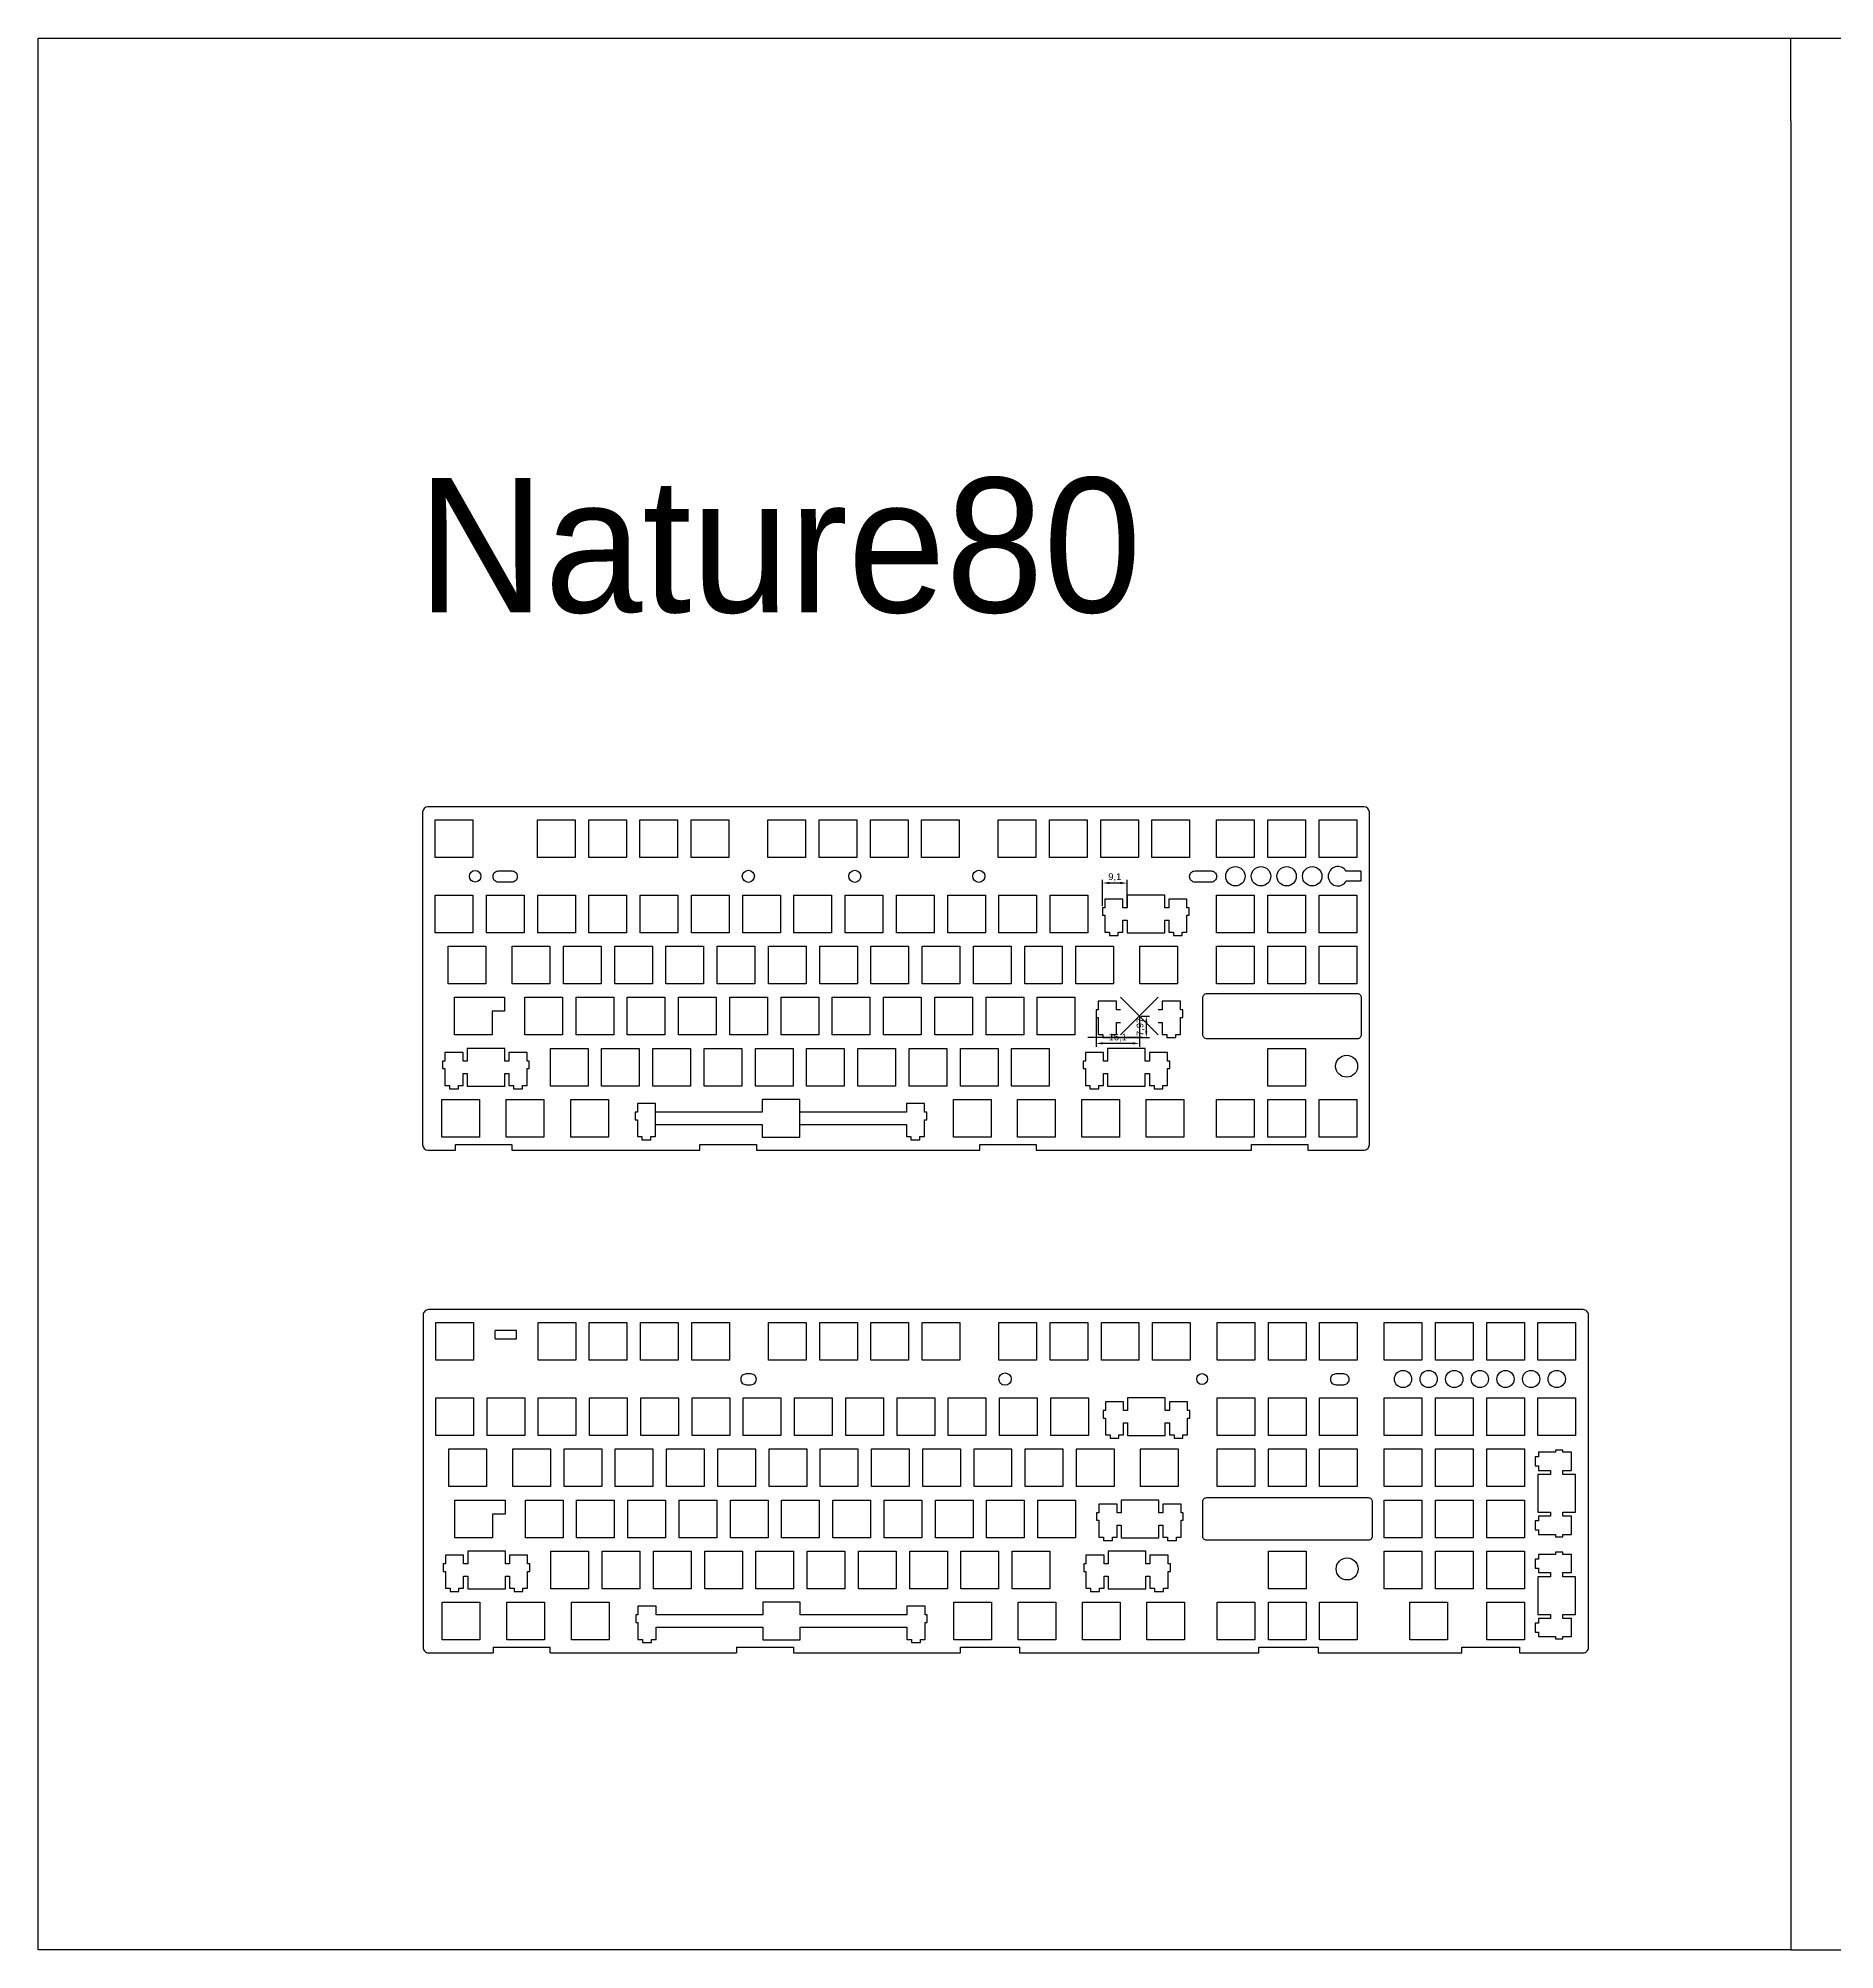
# Model space of a CAD drawing. Header units: millimetres. Extents: x -11 to 4083, y 2 to 721.
# Drawn here: x 2747 to 3415, y 2 to 713 of the extents above; entities that cross this region are included whole.
import ezdxf

# ---------------------------------------------------------------- set-up
doc = ezdxf.new("R2010")
doc.units = ezdxf.units.MM
doc.styles.get("Standard").update_dxf_attribs({"font": 'arial.ttf'})
doc.dimstyles.new('ISO-25', dxfattribs={"dimtxt": 2.5, "dimasz": 2.5, "dimexe": 1.25, "dimexo": 0.625, "dimtad": 1, "dimtxsty": 'Standard', "dimcen": 2.5, "dimadec": 0, "dimazin": 0, "dimtfac": 1, "dimtmove": 0, "dimatfit": 3, "dimfxl": 1, "dimarcsym": 0})

# ---------------------------------------------------------------- blocks, each defined once
blk = doc.blocks.new('*D11')
at = {"color": 0, "lineweight": -2, "transparency": 16777216}
for p, q in [((3143.01, 389.98), (3143.01, 399.79)), ((3149.61, 398.54), (3145.51, 398.54)), ((3152.11, 389.98), (3152.11, 399.79))]:
    blk.add_line(p, q, dxfattribs=at)
at = {"color": 0, "transparency": 16777216}
for points in [[(3145.51, 398.96), (3145.51, 398.13), (3143.01, 398.54)], [(3149.61, 398.96), (3149.61, 398.13), (3152.11, 398.54)]]:
    blk.add_solid(points, dxfattribs=at)
at = {"layer": 'Defpoints', "color": 0, "transparency": 16777216}
for p in [(3143.01, 398.54), (3143.01, 389.35), (3152.11, 389.35)]:
    blk.add_point(p, dxfattribs=at)
at = {"color": 0, "transparency": 16777216, "insert": (3147.56, 400.67), "char_height": 2.5, "attachment_point": 5}
blk.add_mtext('9,1', dxfattribs=at)
blk = doc.blocks.new('*D19')
at = {"color": 0, "lineweight": -2, "transparency": 16777216}
for p, q in [((3157.31, 349.06), (3160.51, 349.06)), ((3159.26, 346.56), (3159.26, 343.59)), ((3157.31, 341.09), (3160.51, 341.09))]:
    blk.add_line(p, q, dxfattribs=at)
at = {"color": 0, "transparency": 16777216}
for points in [[(3158.85, 346.56), (3159.68, 346.56), (3159.26, 349.06)], [(3158.85, 343.59), (3159.68, 343.59), (3159.26, 341.09)]]:
    blk.add_solid(points, dxfattribs=at)
at = {"layer": 'Defpoints', "color": 0, "transparency": 16777216}
for p in [(3156.69, 349.06), (3156.69, 341.09), (3159.26, 341.09)]:
    blk.add_point(p, dxfattribs=at)
at = {"color": 0, "transparency": 16777216, "insert": (3157.13, 345.07), "char_height": 2.5, "attachment_point": 5, "rotation": 90}
blk.add_mtext('7,97', dxfattribs=at)
blk = doc.blocks.new('*D20')
at = {"color": 0, "lineweight": -2, "transparency": 16777216}
for p, q in [((3140.59, 340.46), (3140.59, 337.68)), ((3154.19, 338.93), (3143.09, 338.93)), ((3156.69, 340.46), (3156.69, 337.68))]:
    blk.add_line(p, q, dxfattribs=at)
at = {"color": 0, "transparency": 16777216}
for points in [[(3143.09, 339.35), (3143.09, 338.51), (3140.59, 338.93)], [(3154.19, 339.35), (3154.19, 338.51), (3156.69, 338.93)]]:
    blk.add_solid(points, dxfattribs=at)
at = {"layer": 'Defpoints', "color": 0, "transparency": 16777216}
for p in [(3140.59, 341.09), (3140.59, 338.93), (3156.69, 341.09)]:
    blk.add_point(p, dxfattribs=at)
at = {"color": 0, "transparency": 16777216, "insert": (3148.64, 341.06), "char_height": 2.5, "attachment_point": 5}
blk.add_mtext('16,1', dxfattribs=at)

msp = doc.modelspace()

# ---------------------------------------------------------------- linework, layer by layer
for p, q in [((2747.342, 1.979), (2747.342, 712.604)), ((2747.342, 712.604), (4083.061, 712.604)), ((3398.865, 681.874), (3398.865, 712.604)), ((3398.865, 681.874), (3398.865, 1.979)), ((3238.982, 402.904), (3233.571, 402.904)), ((3238.982, 399.204), (3233.571, 399.204)), ((3238.982, 402.904), (3238.982, 399.204)), ((3149.685, 356.056), (3163.686, 342.057)), ((3163.686, 356.056), (3149.685, 342.057)), ((3140.586, 348.556), (3140.586, 338.5)), ((3156.686, 349.056), (3156.686, 338.379)), ((3157.868, 341.086), (3137.583, 341.086)), ((3143.135, 341.086), (3157.868, 341.086)), ((2976.809, 304.289), (2976.809, 316.588)), ((3030.433, 304.058), (3030.433, 318.058)), ((3398.865, 1.979), (2747.342, 1.979)), ((3398.865, 1.979), (4083.061, 1.979))]:
    msp.add_line(p, q)
at = {"color": 3, "linetype": 'Continuous'}
for p, q in [((3240.182, 426.853), (2892.235, 426.853)), ((2890.235, 424.853), (2890.235, 301.259)), ((2902.435, 301.359), (2923.435, 301.359)), ((2902.435, 299.259), (2902.435, 301.359)), ((2923.435, 301.359), (2923.435, 299.259)), ((2993.335, 301.359), (3014.335, 301.359)), ((2993.335, 299.259), (2993.335, 301.359)), ((3014.335, 301.359), (3014.335, 299.259)), ((3097.335, 301.359), (3118.335, 301.359)), ((3097.335, 299.259), (3097.335, 301.359)), ((3118.335, 301.359), (3118.335, 299.259)), ((3198.335, 301.359), (3219.335, 301.359)), ((3198.335, 299.259), (3198.335, 301.359)), ((3219.335, 301.359), (3219.335, 299.259)), ((2917.152, 229.149), (2917.152, 232.149)), ((2925.152, 232.149), (2917.152, 232.149)), ((2917.152, 229.149), (2925.152, 229.149)), ((2925.152, 229.149), (2925.152, 232.149)), ((2916.452, 114.454), (2916.452, 112.354)), ((2916.452, 114.454), (2937.652, 114.454)), ((2937.652, 112.354), (2937.652, 114.454)), ((3006.952, 114.454), (3006.952, 112.354)), ((3006.952, 114.454), (3028.152, 114.454)), ((3028.152, 114.454), (3028.152, 112.354)), ((3090.152, 112.354), (3090.152, 114.454)), ((3090.152, 114.454), (3112.152, 114.454)), ((3112.152, 114.454), (3112.152, 112.354)), ((3201.152, 112.354), (3201.152, 114.454)), ((3201.152, 114.454), (3223.152, 114.454)), ((3223.152, 114.454), (3223.152, 112.354)), ((3276.552, 112.354), (3276.552, 114.454)), ((3276.552, 114.454), (3298.052, 114.454)), ((3298.052, 114.454), (3298.052, 112.354))]:
    msp.add_line(p, q, dxfattribs=at)
at = {"color": 0}
for points in [[(2908.935, 422.053), (2908.935, 408.054), (2894.935, 408.054), (2894.935, 422.053)], [(2946.934, 422.053), (2946.934, 408.054), (2932.935, 408.054), (2932.935, 422.053)], [(2965.984, 422.053), (2965.984, 408.054), (2951.985, 408.054), (2951.985, 422.053)], [(2985.034, 422.053), (2985.034, 408.054), (2971.035, 408.054), (2971.035, 422.053)], [(3004.084, 422.053), (3004.084, 408.054), (2990.083, 408.054), (2990.083, 422.053)], [(3032.583, 422.053), (3032.583, 408.054), (3018.584, 408.054), (3018.584, 422.053)], [(3051.633, 422.053), (3051.633, 408.054), (3037.634, 408.054), (3037.634, 422.053)], [(3070.683, 422.053), (3070.683, 408.054), (3056.684, 408.054), (3056.684, 422.053)], [(3089.733, 422.053), (3089.733, 408.054), (3075.733, 408.054), (3075.733, 422.053)], [(3118.233, 422.053), (3118.233, 408.054), (3104.233, 408.054), (3104.233, 422.053)], [(3137.283, 422.053), (3137.283, 408.054), (3123.283, 408.054), (3123.283, 422.053)], [(3156.333, 422.053), (3156.333, 408.054), (3142.333, 408.054), (3142.333, 422.053)], [(3175.383, 422.053), (3175.383, 408.054), (3161.382, 408.054), (3161.382, 422.053)], [(3199.382, 422.053), (3199.382, 408.054), (3185.383, 408.054), (3185.383, 422.053)], [(3218.432, 422.053), (3218.432, 408.054), (3204.433, 408.054), (3204.433, 422.053)], [(3237.482, 422.053), (3237.482, 408.054), (3223.483, 408.054), (3223.483, 422.053)], [(2908.935, 394.054), (2908.935, 380.055), (2894.935, 380.055), (2894.935, 394.054)], [(2927.985, 394.054), (2927.985, 380.055), (2913.985, 380.055), (2913.985, 394.054)], [(2947.035, 394.054), (2947.035, 380.055), (2933.035, 380.055), (2933.035, 394.054)], [(2966.085, 394.054), (2966.085, 380.055), (2952.085, 380.055), (2952.085, 394.054)], [(2985.135, 394.054), (2985.135, 380.055), (2971.135, 380.055), (2971.135, 394.054)], [(3004.185, 394.054), (3004.185, 380.055), (2990.184, 380.055), (2990.184, 394.054)], [(3023.235, 394.054), (3023.235, 380.055), (3009.234, 380.055), (3009.234, 394.054)], [(3042.285, 394.054), (3042.285, 380.055), (3028.286, 380.055), (3028.286, 394.054)], [(3061.335, 394.054), (3061.335, 380.055), (3047.336, 380.055), (3047.336, 394.054)], [(3080.385, 394.054), (3080.385, 380.055), (3066.386, 380.055), (3066.386, 394.054)], [(3099.435, 394.054), (3099.435, 380.055), (3085.436, 380.055), (3085.436, 394.054)], [(3118.485, 394.054), (3118.485, 380.055), (3104.486, 380.055), (3104.486, 394.054)], [(3137.535, 394.054), (3137.535, 380.055), (3123.536, 380.055), (3123.536, 394.054)], [(3152.111, 389.354), (3150.585, 389.354), (3150.585, 392.584), (3143.836, 392.584), (3143.836, 389.354), (3143.01, 389.354), (3143.01, 386.555), (3143.836, 386.555), (3143.836, 380.285), (3145.559, 380.285), (3145.559, 379.085), (3148.86, 379.085), (3148.86, 380.285), (3150.585, 380.285), (3150.585, 384.754), (3152.111, 384.754), (3152.111, 380.055), (3166.11, 380.055), (3166.11, 384.754), (3167.636, 384.754), (3167.636, 380.285), (3169.361, 380.285), (3169.361, 379.085), (3172.66, 379.085), (3172.66, 380.285), (3174.385, 380.285), (3174.385, 386.555), (3175.211, 386.555), (3175.211, 389.354), (3174.385, 389.354), (3174.385, 392.584), (3167.636, 392.584), (3167.636, 389.354), (3166.11, 389.354), (3166.11, 394.054), (3152.111, 394.054)], [(3199.382, 394.054), (3199.382, 380.055), (3185.383, 380.055), (3185.383, 394.054)], [(3218.432, 394.054), (3218.432, 380.055), (3204.433, 380.055), (3204.433, 394.054)], [(3237.482, 394.054), (3237.482, 380.055), (3223.483, 380.055), (3223.483, 394.054)], [(2913.735, 375.055), (2913.735, 361.056), (2899.735, 361.056), (2899.735, 375.055)], [(2937.547, 375.055), (2937.547, 361.056), (2923.548, 361.056), (2923.548, 375.055)], [(2956.597, 375.055), (2956.597, 361.056), (2942.598, 361.056), (2942.598, 375.055)], [(2975.647, 375.055), (2975.647, 361.056), (2961.648, 361.056), (2961.648, 375.055)], [(2994.697, 375.055), (2994.697, 361.056), (2980.698, 361.056), (2980.698, 375.055)], [(3013.747, 375.055), (3013.747, 361.056), (2999.748, 361.056), (2999.748, 375.055)], [(3032.797, 375.055), (3032.797, 361.056), (3018.798, 361.056), (3018.798, 375.055)], [(3051.847, 375.055), (3051.847, 361.056), (3037.848, 361.056), (3037.848, 375.055)], [(3070.897, 375.055), (3070.897, 361.056), (3056.898, 361.056), (3056.898, 375.055)], [(3089.947, 375.055), (3089.947, 361.056), (3075.948, 361.056), (3075.948, 375.055)], [(3108.997, 375.055), (3108.997, 361.056), (3094.998, 361.056), (3094.998, 375.055)], [(3128.047, 375.055), (3128.047, 361.056), (3114.048, 361.056), (3114.048, 375.055)], [(3147.097, 375.055), (3147.097, 361.056), (3133.098, 361.056), (3133.098, 375.055)], [(3170.91, 375.055), (3170.91, 361.056), (3156.91, 361.056), (3156.91, 375.055)], [(3199.382, 375.055), (3199.382, 361.056), (3185.383, 361.056), (3185.383, 375.055)], [(3218.432, 375.055), (3218.432, 361.056), (3204.433, 361.056), (3204.433, 375.055)], [(3237.482, 375.055), (3237.482, 361.056), (3223.483, 361.056), (3223.483, 375.055)], [(2942.23, 356.056), (2942.23, 342.057), (2928.23, 342.057), (2928.23, 356.056)], [(2961.28, 356.056), (2961.28, 342.057), (2947.28, 342.057), (2947.28, 356.056)], [(2980.33, 356.056), (2980.33, 342.057), (2966.33, 342.057), (2966.33, 356.056)], [(2999.38, 356.056), (2999.38, 342.057), (2985.38, 342.057), (2985.38, 356.056)], [(3018.43, 356.056), (3018.43, 342.057), (3004.43, 342.057), (3004.43, 356.056)], [(3037.48, 356.056), (3037.48, 342.057), (3023.48, 342.057), (3023.48, 356.056)], [(3056.53, 356.056), (3056.53, 342.057), (3042.53, 342.057), (3042.53, 356.056)], [(3075.58, 356.056), (3075.58, 342.057), (3061.58, 342.057), (3061.58, 356.056)], [(3094.63, 356.056), (3094.63, 342.057), (3080.63, 342.057), (3080.63, 356.056)], [(3113.68, 356.056), (3113.68, 342.057), (3099.68, 342.057), (3099.68, 356.056)], [(3132.73, 356.056), (3132.73, 342.057), (3118.73, 342.057), (3118.73, 356.056)], [(2906.787, 332.356), (2905.261, 332.356), (2905.261, 335.586), (2898.512, 335.586), (2898.512, 332.356), (2897.686, 332.356), (2897.686, 329.557), (2898.512, 329.557), (2898.512, 323.288), (2900.235, 323.288), (2900.235, 322.087), (2903.536, 322.087), (2903.536, 323.288), (2905.261, 323.288), (2905.261, 327.757), (2906.787, 327.757), (2906.787, 323.058), (2920.786, 323.058), (2920.786, 327.757), (2922.312, 327.757), (2922.312, 323.288), (2924.037, 323.288), (2924.037, 322.087), (2927.336, 322.087), (2927.336, 323.288), (2929.061, 323.288), (2929.061, 329.557), (2929.887, 329.557), (2929.887, 332.356), (2929.061, 332.356), (2929.061, 335.586), (2922.312, 335.586), (2922.312, 332.356), (2920.786, 332.356), (2920.786, 337.057), (2906.787, 337.057)], [(2951.735, 337.057), (2951.735, 323.058), (2937.735, 323.058), (2937.735, 337.057)], [(2970.785, 337.057), (2970.785, 323.058), (2956.785, 323.058), (2956.785, 337.057)], [(2989.835, 337.057), (2989.835, 323.058), (2975.835, 323.058), (2975.835, 337.057)], [(3008.885, 337.057), (3008.885, 323.058), (2994.885, 323.058), (2994.885, 337.057)], [(3027.935, 337.057), (3027.935, 323.058), (3013.935, 323.058), (3013.935, 337.057)], [(3046.985, 337.057), (3046.985, 323.058), (3032.985, 323.058), (3032.985, 337.057)], [(3066.035, 337.057), (3066.035, 323.058), (3052.035, 323.058), (3052.035, 337.057)], [(3085.085, 337.057), (3085.085, 323.058), (3071.085, 323.058), (3071.085, 337.057)], [(3104.135, 337.057), (3104.135, 323.058), (3090.135, 323.058), (3090.135, 337.057)], [(3123.185, 337.057), (3123.185, 323.058), (3109.185, 323.058), (3109.185, 337.057)], [(3144.885, 332.356), (3143.361, 332.356), (3143.361, 335.586), (3136.61, 335.586), (3136.61, 332.356), (3135.786, 332.356), (3135.786, 329.557), (3136.61, 329.557), (3136.61, 323.288), (3138.335, 323.288), (3138.335, 322.087), (3141.634, 322.087), (3141.634, 323.288), (3143.361, 323.288), (3143.361, 327.757), (3144.885, 327.757), (3144.885, 323.058), (3158.886, 323.058), (3158.886, 327.757), (3160.41, 327.757), (3160.41, 323.288), (3162.135, 323.288), (3162.135, 322.087), (3165.436, 322.087), (3165.436, 323.288), (3167.161, 323.288), (3167.161, 329.557), (3167.985, 329.557), (3167.985, 332.356), (3167.161, 332.356), (3167.161, 335.586), (3160.41, 335.586), (3160.41, 332.356), (3158.886, 332.356), (3158.886, 337.057), (3144.885, 337.057)], [(3218.432, 337.057), (3218.432, 323.058), (3204.433, 323.058), (3204.433, 337.057)], [(2911.335, 318.058), (2911.335, 304.059), (2897.335, 304.059), (2897.335, 318.058)], [(2935.334, 318.058), (2935.334, 304.059), (2921.335, 304.059), (2921.335, 318.058)], [(2959.334, 318.058), (2959.334, 304.059), (2945.334, 304.059), (2945.334, 318.058)], [(3016.434, 313.357), (2976.809, 313.357), (2976.809, 316.588), (2970.059, 316.588), (2970.059, 313.357), (2969.233, 313.357), (2969.233, 310.559), (2970.059, 310.559), (2970.059, 304.289), (2971.784, 304.289), (2971.784, 303.088), (2975.083, 303.088), (2975.083, 304.289), (2976.809, 304.289), (2976.809, 308.758), (3016.434, 308.758), (3016.434, 304.058), (3030.433, 304.058), (3030.433, 308.758), (3070.059, 308.758), (3070.059, 304.289), (3071.783, 304.289), (3071.783, 303.088), (3075.083, 303.088), (3075.083, 304.289), (3076.808, 304.289), (3076.808, 310.559), (3077.634, 310.559), (3077.634, 313.357), (3076.808, 313.357), (3076.808, 316.588), (3070.059, 316.588), (3070.059, 313.357), (3030.433, 313.357), (3030.433, 318.058), (3016.434, 318.058)], [(3101.533, 318.058), (3101.533, 304.059), (3087.534, 304.059), (3087.534, 318.058)], [(3125.433, 318.058), (3125.433, 304.059), (3111.433, 304.059), (3111.433, 318.058)], [(3149.332, 318.058), (3149.332, 304.059), (3135.333, 304.059), (3135.333, 318.058)], [(3173.231, 318.058), (3173.231, 304.059), (3159.232, 304.059), (3159.232, 318.058)], [(3199.382, 318.058), (3199.382, 304.059), (3185.383, 304.059), (3185.383, 318.058)], [(3218.432, 318.058), (3218.432, 304.059), (3204.433, 304.059), (3204.433, 318.058)], [(3237.482, 318.058), (3237.482, 304.059), (3223.483, 304.059), (3223.483, 318.058)], [(2909.152, 235.148), (2909.152, 221.149), (2895.152, 221.149), (2895.152, 235.148)], [(2947.151, 235.148), (2947.151, 221.149), (2933.152, 221.149), (2933.152, 235.148)], [(2966.201, 235.148), (2966.201, 221.149), (2952.202, 221.149), (2952.202, 235.148)], [(2985.251, 235.148), (2985.251, 221.149), (2971.252, 221.149), (2971.252, 235.148)], [(3004.301, 235.148), (3004.301, 221.149), (2990.301, 221.149), (2990.301, 235.148)], [(3032.8, 235.148), (3032.8, 221.149), (3018.801, 221.149), (3018.801, 235.148)], [(3051.85, 235.148), (3051.85, 221.149), (3037.851, 221.149), (3037.851, 235.148)], [(3070.9, 235.148), (3070.9, 221.149), (3056.901, 221.149), (3056.901, 235.148)], [(3089.95, 235.148), (3089.95, 221.149), (3075.95, 221.149), (3075.95, 235.148)], [(3118.45, 235.148), (3118.45, 221.149), (3104.45, 221.149), (3104.45, 235.148)], [(3137.5, 235.148), (3137.5, 221.149), (3123.5, 221.149), (3123.5, 235.148)], [(3156.55, 235.148), (3156.55, 221.149), (3142.55, 221.149), (3142.55, 235.148)], [(3175.6, 235.148), (3175.6, 221.149), (3161.599, 221.149), (3161.599, 235.148)], [(3199.599, 235.148), (3199.599, 221.149), (3185.6, 221.149), (3185.6, 235.148)], [(3218.649, 235.148), (3218.649, 221.149), (3204.65, 221.149), (3204.65, 235.148)], [(3237.699, 235.148), (3237.699, 221.149), (3223.7, 221.149), (3223.7, 235.148)], [(3261.698, 235.148), (3261.698, 221.149), (3247.699, 221.149), (3247.699, 235.148)], [(3280.748, 235.148), (3280.748, 221.149), (3266.749, 221.149), (3266.749, 235.148)], [(3299.798, 235.148), (3299.798, 221.149), (3285.799, 221.149), (3285.799, 235.148)], [(3318.848, 235.148), (3318.848, 221.149), (3304.848, 221.149), (3304.848, 235.148)], [(2909.152, 207.149), (2909.152, 193.15), (2895.152, 193.15), (2895.152, 207.149)], [(2928.202, 207.149), (2928.202, 193.15), (2914.202, 193.15), (2914.202, 207.149)], [(2947.252, 207.149), (2947.252, 193.15), (2933.252, 193.15), (2933.252, 207.149)], [(2966.302, 207.149), (2966.302, 193.15), (2952.302, 193.15), (2952.302, 207.149)], [(2985.352, 207.149), (2985.352, 193.15), (2971.352, 193.15), (2971.352, 207.149)], [(3004.402, 207.149), (3004.402, 193.15), (2990.401, 193.15), (2990.401, 207.149)], [(3023.452, 207.149), (3023.452, 193.15), (3009.451, 193.15), (3009.451, 207.149)], [(3042.502, 207.149), (3042.502, 193.15), (3028.503, 193.15), (3028.503, 207.149)], [(3061.552, 207.149), (3061.552, 193.15), (3047.553, 193.15), (3047.553, 207.149)], [(3080.602, 207.149), (3080.602, 193.15), (3066.603, 193.15), (3066.603, 207.149)], [(3099.652, 207.149), (3099.652, 193.15), (3085.653, 193.15), (3085.653, 207.149)], [(3118.702, 207.149), (3118.702, 193.15), (3104.703, 193.15), (3104.703, 207.149)], [(3137.752, 207.149), (3137.752, 193.15), (3123.753, 193.15), (3123.753, 207.149)], [(3152.328, 202.449), (3150.802, 202.449), (3150.802, 205.679), (3144.053, 205.679), (3144.053, 202.449), (3143.227, 202.449), (3143.227, 199.65), (3144.053, 199.65), (3144.053, 193.38), (3145.776, 193.38), (3145.776, 192.18), (3149.077, 192.18), (3149.077, 193.38), (3150.802, 193.38), (3150.802, 197.849), (3152.328, 197.849), (3152.328, 193.15), (3166.327, 193.15), (3166.327, 197.849), (3167.853, 197.849), (3167.853, 193.38), (3169.578, 193.38), (3169.578, 192.18), (3172.877, 192.18), (3172.877, 193.38), (3174.602, 193.38), (3174.602, 199.65), (3175.428, 199.65), (3175.428, 202.449), (3174.602, 202.449), (3174.602, 205.679), (3167.853, 205.679), (3167.853, 202.449), (3166.327, 202.449), (3166.327, 207.149), (3152.328, 207.149)], [(3199.599, 207.149), (3199.599, 193.15), (3185.6, 193.15), (3185.6, 207.149)], [(3218.649, 207.149), (3218.649, 193.15), (3204.65, 193.15), (3204.65, 207.149)], [(3237.699, 207.149), (3237.699, 193.15), (3223.7, 193.15), (3223.7, 207.149)], [(3261.698, 207.149), (3261.698, 193.15), (3247.699, 193.15), (3247.699, 207.149)], [(3280.748, 207.149), (3280.748, 193.15), (3266.749, 193.15), (3266.749, 207.149)], [(3299.798, 207.149), (3299.798, 193.15), (3285.799, 193.15), (3285.799, 207.149)], [(3318.848, 207.149), (3318.848, 193.15), (3304.848, 193.15), (3304.848, 207.149)], [(2913.952, 188.15), (2913.952, 174.151), (2899.952, 174.151), (2899.952, 188.15)], [(2937.764, 188.15), (2937.764, 174.151), (2923.765, 174.151), (2923.765, 188.15)], [(2956.814, 188.15), (2956.814, 174.151), (2942.815, 174.151), (2942.815, 188.15)], [(2975.864, 188.15), (2975.864, 174.151), (2961.865, 174.151), (2961.865, 188.15)], [(2994.914, 188.15), (2994.914, 174.151), (2980.915, 174.151), (2980.915, 188.15)], [(3013.964, 188.15), (3013.964, 174.151), (2999.965, 174.151), (2999.965, 188.15)], [(3033.014, 188.15), (3033.014, 174.151), (3019.015, 174.151), (3019.015, 188.15)], [(3052.064, 188.15), (3052.064, 174.151), (3038.065, 174.151), (3038.065, 188.15)], [(3071.114, 188.15), (3071.114, 174.151), (3057.115, 174.151), (3057.115, 188.15)], [(3090.164, 188.15), (3090.164, 174.151), (3076.165, 174.151), (3076.165, 188.15)], [(3109.214, 188.15), (3109.214, 174.151), (3095.215, 174.151), (3095.215, 188.15)], [(3128.264, 188.15), (3128.264, 174.151), (3114.265, 174.151), (3114.265, 188.15)], [(3147.314, 188.15), (3147.314, 174.151), (3133.315, 174.151), (3133.315, 188.15)], [(3171.127, 188.15), (3171.127, 174.151), (3157.127, 174.151), (3157.127, 188.15)], [(3199.599, 188.15), (3199.599, 174.151), (3185.6, 174.151), (3185.6, 188.15)], [(3218.649, 188.15), (3218.649, 174.151), (3204.65, 174.151), (3204.65, 188.15)], [(3237.699, 188.15), (3237.699, 174.151), (3223.7, 174.151), (3223.7, 188.15)], [(3261.698, 188.15), (3261.698, 174.151), (3247.699, 174.151), (3247.699, 188.15)], [(3280.748, 188.15), (3280.748, 174.151), (3266.749, 174.151), (3266.749, 188.15)], [(3299.798, 188.15), (3299.798, 174.151), (3285.799, 174.151), (3285.799, 188.15)], [(3311.345, 186.925), (3305.076, 186.925), (3305.076, 185.2), (3303.877, 185.2), (3303.877, 181.901), (3305.076, 181.901), (3305.076, 180.176), (3309.546, 180.176), (3309.546, 178.65), (3304.847, 178.65), (3304.847, 164.651), (3309.546, 164.651), (3309.546, 163.125), (3305.076, 163.125), (3305.076, 161.4), (3303.877, 161.4), (3303.877, 158.101), (3305.076, 158.101), (3305.076, 156.376), (3311.345, 156.376), (3311.345, 155.55), (3314.146, 155.55), (3314.146, 156.376), (3317.378, 156.376), (3317.378, 163.125), (3314.146, 163.125), (3314.146, 164.651), (3318.845, 164.651), (3318.845, 178.65), (3314.146, 178.65), (3314.146, 180.176), (3317.378, 180.176), (3317.378, 186.925), (3314.146, 186.925), (3314.146, 187.751), (3311.345, 187.751)], [(2942.447, 169.151), (2942.447, 155.152), (2928.448, 155.152), (2928.448, 169.151)], [(2961.497, 169.151), (2961.497, 155.152), (2947.498, 155.152), (2947.498, 169.151)], [(2980.547, 169.151), (2980.547, 155.152), (2966.548, 155.152), (2966.548, 169.151)], [(2999.597, 169.151), (2999.597, 155.152), (2985.598, 155.152), (2985.598, 169.151)], [(3018.647, 169.151), (3018.647, 155.152), (3004.647, 155.152), (3004.647, 169.151)], [(3037.697, 169.151), (3037.697, 155.152), (3023.697, 155.152), (3023.697, 169.151)], [(3056.747, 169.151), (3056.747, 155.152), (3042.747, 155.152), (3042.747, 169.151)], [(3075.797, 169.151), (3075.797, 155.152), (3061.797, 155.152), (3061.797, 169.151)], [(3094.847, 169.151), (3094.847, 155.152), (3080.847, 155.152), (3080.847, 169.151)], [(3113.897, 169.151), (3113.897, 155.152), (3099.897, 155.152), (3099.897, 169.151)], [(3132.947, 169.151), (3132.947, 155.152), (3118.947, 155.152), (3118.947, 169.151)], [(3149.902, 164.45), (3148.378, 164.45), (3148.378, 167.681), (3141.627, 167.681), (3141.627, 164.45), (3140.803, 164.45), (3140.803, 161.652), (3141.627, 161.652), (3141.627, 155.382), (3143.352, 155.382), (3143.352, 154.181), (3146.651, 154.181), (3146.651, 155.382), (3148.378, 155.382), (3148.378, 159.851), (3149.902, 159.851), (3149.902, 155.152), (3163.903, 155.152), (3163.903, 159.851), (3165.427, 159.851), (3165.427, 155.382), (3167.152, 155.382), (3167.152, 154.181), (3170.453, 154.181), (3170.453, 155.382), (3172.178, 155.382), (3172.178, 161.652), (3173.002, 161.652), (3173.002, 164.45), (3172.178, 164.45), (3172.178, 167.681), (3165.427, 167.681), (3165.427, 164.45), (3163.903, 164.45), (3163.903, 169.151), (3149.902, 169.151)], [(3261.698, 169.151), (3261.698, 155.152), (3247.699, 155.152), (3247.699, 169.151)], [(3280.748, 169.151), (3280.748, 155.152), (3266.749, 155.152), (3266.749, 169.151)], [(3299.798, 169.151), (3299.798, 155.152), (3285.799, 155.152), (3285.799, 169.151)], [(2907.004, 145.451), (2905.478, 145.451), (2905.478, 148.682), (2898.729, 148.682), (2898.729, 145.451), (2897.903, 145.451), (2897.903, 142.653), (2898.729, 142.653), (2898.729, 136.383), (2900.452, 136.383), (2900.452, 135.182), (2903.753, 135.182), (2903.753, 136.383), (2905.478, 136.383), (2905.478, 140.852), (2907.004, 140.852), (2907.004, 136.153), (2921.003, 136.153), (2921.003, 140.852), (2922.529, 140.852), (2922.529, 136.383), (2924.254, 136.383), (2924.254, 135.182), (2927.553, 135.182), (2927.553, 136.383), (2929.278, 136.383), (2929.278, 142.653), (2930.104, 142.653), (2930.104, 145.451), (2929.278, 145.451), (2929.278, 148.682), (2922.529, 148.682), (2922.529, 145.451), (2921.003, 145.451), (2921.003, 150.152), (2907.004, 150.152)], [(2951.952, 150.152), (2951.952, 136.153), (2937.952, 136.153), (2937.952, 150.152)], [(2971.002, 150.152), (2971.002, 136.153), (2957.002, 136.153), (2957.002, 150.152)], [(2990.052, 150.152), (2990.052, 136.153), (2976.052, 136.153), (2976.052, 150.152)], [(3009.102, 150.152), (3009.102, 136.153), (2995.102, 136.153), (2995.102, 150.152)], [(3028.152, 150.152), (3028.152, 136.153), (3014.152, 136.153), (3014.152, 150.152)], [(3047.202, 150.152), (3047.202, 136.153), (3033.202, 136.153), (3033.202, 150.152)], [(3066.252, 150.152), (3066.252, 136.153), (3052.252, 136.153), (3052.252, 150.152)], [(3085.302, 150.152), (3085.302, 136.153), (3071.302, 136.153), (3071.302, 150.152)], [(3104.352, 150.152), (3104.352, 136.153), (3090.352, 136.153), (3090.352, 150.152)], [(3123.402, 150.152), (3123.402, 136.153), (3109.402, 136.153), (3109.402, 150.152)], [(3145.102, 145.451), (3143.578, 145.451), (3143.578, 148.682), (3136.827, 148.682), (3136.827, 145.451), (3136.003, 145.451), (3136.003, 142.653), (3136.827, 142.653), (3136.827, 136.383), (3138.552, 136.383), (3138.552, 135.182), (3141.851, 135.182), (3141.851, 136.383), (3143.578, 136.383), (3143.578, 140.852), (3145.102, 140.852), (3145.102, 136.153), (3159.103, 136.153), (3159.103, 140.852), (3160.627, 140.852), (3160.627, 136.383), (3162.352, 136.383), (3162.352, 135.182), (3165.653, 135.182), (3165.653, 136.383), (3167.378, 136.383), (3167.378, 142.653), (3168.202, 142.653), (3168.202, 145.451), (3167.378, 145.451), (3167.378, 148.682), (3160.627, 148.682), (3160.627, 145.451), (3159.103, 145.451), (3159.103, 150.152), (3145.102, 150.152)], [(3218.649, 150.152), (3218.649, 136.153), (3204.65, 136.153), (3204.65, 150.152)], [(3261.698, 150.152), (3261.698, 136.153), (3247.699, 136.153), (3247.699, 150.152)], [(3280.748, 150.152), (3280.748, 136.153), (3266.749, 136.153), (3266.749, 150.152)], [(3299.798, 150.152), (3299.798, 136.153), (3285.799, 136.153), (3285.799, 150.152)], [(3311.345, 148.927), (3305.076, 148.927), (3305.076, 147.202), (3303.877, 147.202), (3303.877, 143.903), (3305.076, 143.903), (3305.076, 142.178), (3309.546, 142.178), (3309.546, 140.652), (3304.847, 140.652), (3304.847, 126.653), (3309.546, 126.653), (3309.546, 125.127), (3305.076, 125.127), (3305.076, 123.402), (3303.877, 123.402), (3303.877, 120.103), (3305.076, 120.103), (3305.076, 118.378), (3311.345, 118.378), (3311.345, 117.552), (3314.146, 117.552), (3314.146, 118.378), (3317.378, 118.378), (3317.378, 125.127), (3314.146, 125.127), (3314.146, 126.653), (3318.845, 126.653), (3318.845, 140.652), (3314.146, 140.652), (3314.146, 142.178), (3317.378, 142.178), (3317.378, 148.927), (3314.146, 148.927), (3314.146, 149.753), (3311.345, 149.753)], [(2911.552, 131.153), (2911.552, 117.154), (2897.552, 117.154), (2897.552, 131.153)], [(2935.551, 131.153), (2935.551, 117.154), (2921.552, 117.154), (2921.552, 131.153)], [(2959.551, 131.153), (2959.551, 117.154), (2945.551, 117.154), (2945.551, 131.153)], [(3016.651, 126.453), (2977.026, 126.453), (2977.026, 129.683), (2970.276, 129.683), (2970.276, 126.453), (2969.45, 126.453), (2969.45, 123.654), (2970.276, 123.654), (2970.276, 117.384), (2972.001, 117.384), (2972.001, 116.183), (2975.3, 116.183), (2975.3, 117.384), (2977.026, 117.384), (2977.026, 121.853), (3016.651, 121.853), (3016.651, 117.154), (3030.65, 117.154), (3030.65, 121.853), (3070.276, 121.853), (3070.276, 117.384), (3072, 117.384), (3072, 116.183), (3075.3, 116.183), (3075.3, 117.384), (3077.025, 117.384), (3077.025, 123.654), (3077.851, 123.654), (3077.851, 126.453), (3077.025, 126.453), (3077.025, 129.683), (3070.276, 129.683), (3070.276, 126.453), (3030.65, 126.453), (3030.65, 131.153), (3016.651, 131.153)], [(3101.75, 131.153), (3101.75, 117.154), (3087.751, 117.154), (3087.751, 131.153)], [(3125.65, 131.153), (3125.65, 117.154), (3111.65, 117.154), (3111.65, 131.153)], [(3149.549, 131.153), (3149.549, 117.154), (3135.55, 117.154), (3135.55, 131.153)], [(3173.448, 131.153), (3173.448, 117.154), (3159.449, 117.154), (3159.449, 131.153)], [(3199.599, 131.153), (3199.599, 117.154), (3185.6, 117.154), (3185.6, 131.153)], [(3218.649, 131.153), (3218.649, 117.154), (3204.65, 117.154), (3204.65, 131.153)], [(3237.699, 131.153), (3237.699, 117.154), (3223.7, 117.154), (3223.7, 131.153)], [(3271.223, 131.153), (3271.223, 117.154), (3257.224, 117.154), (3257.224, 131.153)], [(3299.798, 131.153), (3299.798, 117.154), (3285.799, 117.154), (3285.799, 131.153)]]:
    msp.add_lwpolyline(points, close=True, dxfattribs=at)
at = {"color": 3, "linetype": 'Continuous'}
for points in [[(3219.335, 299.259), (3240.182, 299.259, 0.4142136), (3242.182, 301.259), (3242.182, 424.853)], [(3298.052, 112.354), (3321.648, 112.354, 0.4142136), (3323.648, 114.354), (3323.648, 237.948, 0.4142136), (3321.648, 239.948), (2892.452, 239.948, 0.4142136), (2890.452, 237.948), (2890.452, 114.354, 0.4142136), (2892.452, 112.354), (2916.452, 112.354)]]:
    msp.add_lwpolyline(points, format="xyb", dxfattribs=at)
for points in [[(2918.435, 403.054), (2923.435, 403.054, -0.4142136), (2925.435, 401.054), (2925.435, 400.854, -0.4142136), (2923.435, 398.854), (2918.435, 398.854, -0.4142136), (2916.435, 400.854), (2916.435, 401.054, -0.4142136)], [(3177.383, 403.054), (3183.383, 403.054, -0.4142136), (3185.383, 401.054), (3185.383, 400.854, -0.4142136), (3183.383, 398.854), (3177.383, 398.854, -0.4142136), (3175.383, 400.854), (3175.383, 401.054, -0.4142136)], [(3239.182, 355.956), (3239.182, 342.157, -0.4142136), (3237.682, 340.657), (3181.782, 340.657, -0.4142136), (3180.282, 342.157), (3180.282, 355.956, -0.4142136), (3181.782, 357.456), (3237.682, 357.456, -0.4142136)], [(3014.301, 214.049), (3014.301, 214.049, 0.4142136), (3012.301, 216.049), (3010.501, 216.049, 0.4142136), (3008.501, 214.049), (3008.501, 214.049, 0.4142136), (3010.501, 212.049), (3012.301, 212.049, 0.4142136)], [(3232.7, 216.049), (3229.699, 216.049, 0.4142136), (3227.699, 214.049), (3227.699, 214.049, 0.4142136), (3229.699, 212.049), (3232.7, 212.049, 0.4142136), (3234.7, 214.049), (3234.7, 214.049, 0.4142136)], [(3241.899, 169.951), (3181.603, 169.951, 0.4142136), (3180.103, 168.451), (3180.103, 155.852, 0.4142136), (3181.603, 154.352), (3241.899, 154.352, 0.4142136), (3243.399, 155.852), (3243.399, 168.451, 0.4142136)]]:
    msp.add_lwpolyline(points, format="xyb", close=True, dxfattribs=at)
for points in [[(2916.036, 342.057), (2902.035, 342.057), (2902.035, 356.056), (2920.731, 356.056), (2920.731, 350.856), (2916.036, 350.856)], [(2916.253, 155.152), (2902.252, 155.152), (2902.252, 169.151), (2920.948, 169.151), (2920.948, 163.951), (2916.253, 163.951)]]:
    msp.add_lwpolyline(points, close=True)
at = {"color": 0}
for points in [[(3149.685, 351.355), (3148.161, 351.355), (3148.161, 354.585), (3141.41, 354.585), (3141.41, 351.355), (3140.586, 351.355), (3140.586, 348.556), (3141.41, 348.556), (3141.41, 342.287), (3143.135, 342.287), (3143.135, 341.086), (3146.434, 341.086), (3146.434, 342.287), (3148.161, 342.287), (3148.161, 346.756), (3149.685, 346.756)], [(3163.686, 346.756), (3165.21, 346.756), (3165.21, 342.287), (3166.935, 342.287), (3166.935, 341.086), (3170.236, 341.086), (3170.236, 342.287), (3171.961, 342.287), (3171.961, 348.556), (3172.785, 348.556), (3172.785, 351.355), (3171.961, 351.355), (3171.961, 354.585), (3165.21, 354.585), (3165.21, 351.355), (3163.686, 351.355)]]:
    msp.add_lwpolyline(points, dxfattribs=at)
at = {"color": 3, "linetype": 'Continuous'}
for points in [[(2892.235, 299.259), (2902.435, 299.259)], [(2923.435, 299.259), (2993.335, 299.259)], [(3014.335, 299.259), (3097.335, 299.259)], [(3118.335, 299.259), (3198.335, 299.259)], [(2937.652, 112.354), (3006.952, 112.354)], [(3028.152, 112.354), (3090.152, 112.354)], [(3112.152, 112.354), (3201.152, 112.354)], [(3223.152, 112.354), (3276.552, 112.354)]]:
    msp.add_lwpolyline(points, dxfattribs=at)
for centre, radius in [((2909.785, 401.054), 2.15), ((3011.334, 401.054), 2.25), ((3050.884, 401.054), 2.25), ((3096.983, 401.054), 2.25), ((3201.907, 401.054), 3.6), ((3220.957, 401.054), 3.6), ((3233.712, 330.458), 4.1), ((3106.75, 214.149), 2.3), ((3180, 214.149), 2), ((3264.224, 214.149), 3.2), ((3283.274, 214.149), 3.2), ((3302.323, 214.149), 3.2), ((3233.929, 143.553), 4.1)]:
    msp.add_circle(centre, radius, dxfattribs=at)
for centre, radius in [((3192.383, 401.054), 3.6), ((3211.432, 401.054), 3.6), ((3254.699, 214.149), 3.2), ((3273.749, 214.149), 3.2), ((3292.799, 214.149), 3.2), ((3311.848, 214.149), 3.2)]:
    msp.add_circle(centre, radius)
for centre, start, end in [((2892.235, 424.853), 90, 180), ((3240.182, 424.853), 0, 90), ((2892.235, 301.259), 180, 270)]:
    msp.add_arc(centre, 2, start, end, dxfattribs=at)
msp.add_arc((3230.483, 401.054), 3.6, 30.923216, 329.076784)

# ---------------------------------------------------------------- texts
at = {"insert": (2888.355, 549.178), "char_height": 80, "attachment_point": 1}
msp.add_mtext_dynamic_manual_height_columns('{\\fGulim|b0|i0|c129|p34;\\H0.625x;Nature\\fGulim|b0|i0|c134|p34;80}', width=374.17134, gutter_width=12.5, heights=[56.946], dxfattribs=at)

# ---------------------------------------------------------------- dimensions: what is measured, and where the dimension line sits
for base, p1, p2, picture, middle in [((3143.01, 398.542), (3152.111, 389.354), (3143.01, 389.354), '*D11', (3147.56, 400.67)), ((3140.586, 338.93), (3156.686, 341.086), (3140.586, 341.086), '*D20', (3148.636, 341.058))]:
    dim = msp.add_linear_dim(base=base, p1=p1, p2=p2, dimstyle='ISO-25')
    dim.commit()
    dim.dimension.update_dxf_attribs({"geometry": picture, "text_midpoint": middle})
dim = msp.add_linear_dim(base=(3159.262, 341.086), p1=(3156.686, 349.056), p2=(3156.686, 341.086), angle=90, dimstyle='ISO-25')
dim.commit()
dim.dimension.update_dxf_attribs({"geometry": '*D19', "text_midpoint": (3157.134, 345.071)})

doc.saveas('drawing.dxf')
